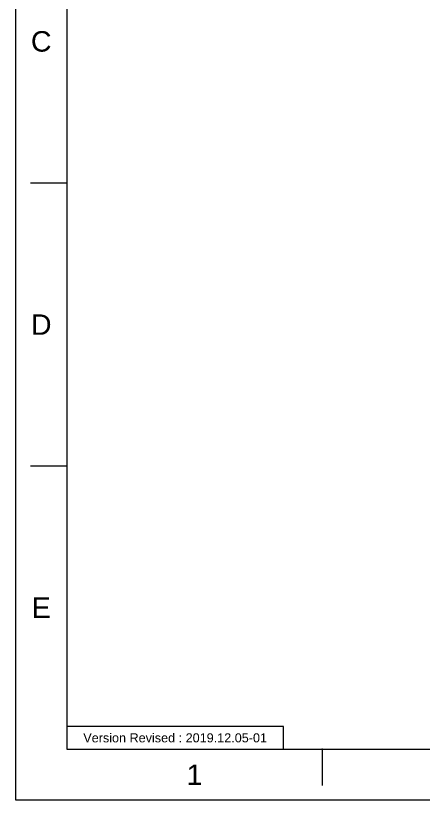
# Model space of a CAD drawing. Header units: millimetres. Extents: x 1931 to 2525, y -1753 to -1333.
# Drawn here: x 1931.4 to 2044.3, y -1752.8 to -1535.7 of the extents above; entities that cross this region are included whole.
import ezdxf

# ---------------------------------------------------------------- set-up
doc = ezdxf.new("R2010")
doc.units = ezdxf.units.MM
doc.header["$LTSCALE"] = 0.1
doc.layers.get('0').update_dxf_attribs({"lineweight": 13})
doc.layers.add('DIM', color=3, linetype='Continuous', lineweight=9)
doc.layers.add('FORM', color=7, linetype='Continuous', lineweight=13)
doc.layers.add('TEXT', color=2, linetype='Continuous')
doc.styles.get("Standard").update_dxf_attribs({"font": 'arial.ttf'})

msp = doc.modelspace()

# ---------------------------------------------------------------- linework, layer by layer
for p, q in [((1945.56, -1346.96), (1945.56, -1738.68)), ((1945.56, -1581.99), (1935.56, -1581.99)), ((1945.56, -1660.34), (1935.56, -1660.34)), ((1945.56, -1738.68), (2511.21, -1738.68)), ((2016.27, -1738.68), (2016.27, -1748.68))]:
    msp.add_line(p, q)
msp.add_point((2016.27, -1738.68))
at = {"layer": 'DIM', "color": 7}
msp.add_lwpolyline([(1931.42, -1332.82), (2525.36, -1332.82), (2525.36, -1752.82), (1931.42, -1752.82)], close=True, dxfattribs=at)
at = {"layer": 'FORM'}
msp.add_lwpolyline([(1945.56, -1738.68), (2005.56, -1738.68), (2005.56, -1732.43), (1945.56, -1732.43)], close=True, dxfattribs=at)

# ---------------------------------------------------------------- texts
at = {"char_height": 5.66, "attachment_point": 5}
for s, width, insert in [('C', 10, (1938.49, -1542.82)), ('D', 10, (1938.49, -1621.16)), ('E', 10, (1938.49, -1699.51)), ('1', 50, (1980.91, -1745.75))]:
    msp.add_mtext_dynamic_manual_height_columns(s, width=width, gutter_width=12.5, heights=[0], dxfattribs=dict(at, insert=insert))
at = {"layer": 'TEXT', "insert": (1975.56, -1735.55), "char_height": 2.5, "attachment_point": 5}
msp.add_mtext_dynamic_manual_height_columns('Version Revised : 2019.12.05-01', width=60, gutter_width=12.5, heights=[0], dxfattribs=at)

doc.saveas('drawing.dxf')
